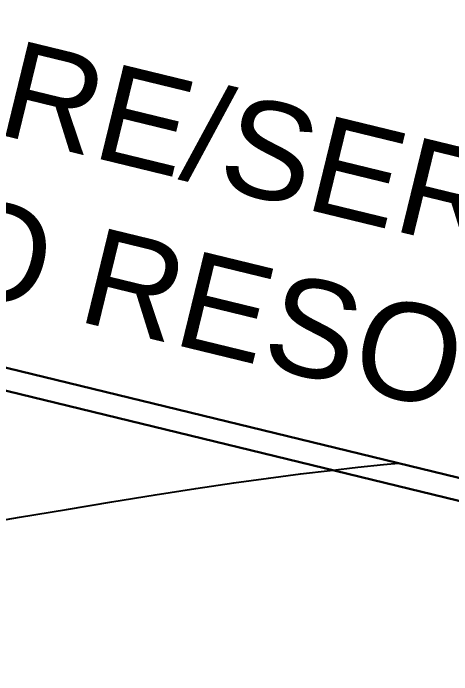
# Model space of a CAD drawing. Header units: millimetres. Extents: x 1667 to 847943, y 724 to 1832625.
# Drawn here: x 679805 to 684316, y 755153 to 761968 of the extents above; entities that cross this region are included whole.
import ezdxf

# ---------------------------------------------------------------- set-up
doc = ezdxf.new("R2010")
doc.units = ezdxf.units.MM
for name, color, linetype, lineweight in [('.', 1, 'Continuous', 0), ('BRICK WALL_MOFA', 22, 'Continuous', 20), ('L-RCC', 212, 'Continuous', 30), ('new road', 251, 'Continuous', 15), ('ROAD_EXISTING_MOFA', 8, 'Continuous', 25)]:
    doc.layers.add(name, color=color, linetype=linetype, lineweight=lineweight)
doc.layers.add('ESMinor98.600', color=30, linetype='Continuous')
doc.styles.add('Default', font='arial.ttf')

# ---------------------------------------------------------------- blocks, each defined once
blk = doc.blocks.new('PATHWAY OP1 FF-flat-1')
at = {"layer": 'BRICK WALL_MOFA'}
blk.add_lwpolyline([(-1863604.8, -597967.8), (-1899640.6, -669014.1), (-1911230.3, -729671.8), (-1860419.7, -748390.9), (-1785146.8, -743224.3), (-1776551.7, -747207.7), (-1742526.6, -569655.8), (-1767607.3, -563539.4), (-1856459.9, -583881.4)], close=True, dxfattribs=at)
blk.add_lwpolyline([(-1863604.8, -597967.8), (-1899640.6, -669014.1), (-1911230.3, -729671.8), (-1860419.7, -748390.9), (-1785146.8, -743224.3), (-1776551.7, -747207.7), (-1742526.6, -569655.8), (-1767607.3, -563539.4), (-1856459.9, -583881.4)], close=True, dxfattribs=at)
at = {"layer": 'L-RCC'}
for points in [[(-1864960.9, -600641.6), (-1899640.6, -669014.3), (-1911230.4, -729672.1), (-1860419.8, -748391.1), (-1785146.9, -743224.5), (-1776551.7, -747208), (-1742526.6, -569656), (-1767607.4, -563539.6), (-1853383.9, -583177.3), (-1853332.8, -583401.5), (-1850854.6, -582834.2)], [(-1897642.6, -665583.6), (-1899420.8, -669089.4), (-1910967.9, -729523.7), (-1860386.4, -748158.3), (-1785103.7, -742991), (-1776722.2, -746875.5), (-1742793.7, -569827.6), (-1767609.1, -563776), (-1850854.6, -582834.2)]]:
    blk.add_lwpolyline(points, dxfattribs=at)
at = {"layer": 'new road'}
blk.add_line((-1748409, -568221.5), (-1752787, -567157.3), dxfattribs=at)
at = {"layer": 'ROAD_EXISTING_MOFA', "style": 'Default'}
for s, p in [('FIRE/SERVICE ENTRY ', (-1754206.2, -564424.6)), ('TO RESORT', (-1754432.3, -566094))]:
    blk.add_text(s, height=1000, rotation=346.30943, dxfattribs=at).set_placement(p)
blk = doc.blocks.new('zw$39B4-flat-1')
at = {"layer": 'ESMinor98.600', "color": 30, "transparency": 33554559}
blk.add_lwpolyline([(155472.9, 160479.7), (155968.8, 160567.2), (156472.7, 160654.8), (156980.6, 160742.3), (157488.4, 160829.8), (157992, 160916.1), (158487.3, 161000.4), (158970, 161081.5), (159436, 161158.5), (159881, 161230.2), (160300.9, 161295.7), (160691.5, 161353.8), (161049.9, 161404), (161379.1, 161446.8), (161683.1, 161483.3), (161966.2, 161514.6), (162232.5, 161541.8), (162387.3, 161556.4)], dxfattribs=at)

msp = doc.modelspace()

# ---------------------------------------------------------------- linework, layer by layer
at = {"layer": 'BRICK WALL_MOFA', "lineweight": 5}
msp.add_line((690086.193, 755791.821), (665005.448, 761908.188), dxfattribs=at)
at = {"layer": 'BRICK WALL_MOFA'}
msp.add_lwpolyline([(534978.773, 659881.428), (533191.989, 656358.696), (521644.939, 595924.39), (572226.353, 577289.734), (647509.054, 582457.057), (655890.575, 578572.591), (689819.078, 755620.428), (684152.966, 757002.206)], dxfattribs=at)

# ---------------------------------------------------------------- block references
at = {"layer": '.'}
msp.add_blockref('zw$39B4-flat-1', (521382.382, 595775.774), dxfattribs=at)
msp.add_blockref('PATHWAY OP1 FF-flat-1', (2432612.794, 1325447.618))

doc.saveas('drawing.dxf')
